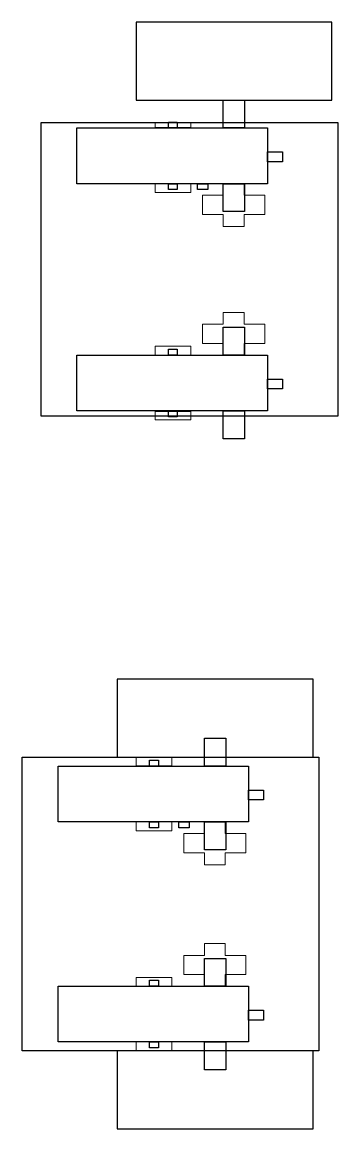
# Model space of a CAD drawing. Header units: millimetres. Extents: x -427 to 3135, y -1931 to 1758.
# Drawn here: x 2554.2 to 2660.5, y 989.5 to 1362.8 of the extents above; entities that cross this region are included whole.
import ezdxf

# ---------------------------------------------------------------- set-up
doc = ezdxf.new("R2010")
doc.units = ezdxf.units.MM
doc.layers.add('Layer 1', color=7, linetype='Continuous')

msp = doc.modelspace()

# ---------------------------------------------------------------- linework, layer by layer
for p, q in [((2610.906, 1327.113), (2598.911, 1327.113)), ((2604.548, 1111.862), (2592.554, 1111.862))]:
    msp.add_line(p, q)
for points in [[(2592.508, 1362.813), (2592.508, 1336.513), (2658.508, 1336.513), (2658.508, 1362.813), (2592.508, 1362.813)], [(2625.508, 1327.113), (2621.908, 1327.113), (2621.908, 1336.513), (2629.108, 1336.513), (2629.108, 1327.113), (2621.908, 1327.113)], [(2660.508, 1328.915), (2660.508, 1328.915), (2660.508, 1229.891), (2560.508, 1229.891), (2560.508, 1328.915), (2660.508, 1328.915)], [(2604.908, 1327.113), (2603.408, 1327.113), (2603.408, 1329.113), (2606.408, 1329.113), (2606.408, 1327.113), (2603.408, 1327.113)], [(2636.808, 1327.113), (2636.808, 1308.313), (2572.608, 1308.313), (2572.608, 1327.113), (2636.808, 1327.113)], [(2641.808, 1317.713), (2641.808, 1315.727), (2636.808, 1315.727), (2636.808, 1319.017), (2641.808, 1319.017), (2641.808, 1317.713)], [(2604.908, 1306.313), (2603.408, 1306.313), (2603.408, 1308.313), (2606.408, 1308.313), (2606.408, 1306.313), (2603.408, 1306.313)], [(2613.258, 1306.313), (2613.258, 1308.313), (2616.758, 1308.313), (2616.758, 1306.313), (2613.258, 1306.313)], [(2625.508, 1298.913), (2621.908, 1298.913), (2621.908, 1308.313), (2629.108, 1308.313), (2629.108, 1298.913), (2621.908, 1298.913)], [(2625.508, 1250.493), (2621.908, 1250.493), (2621.908, 1259.893), (2629.108, 1259.893), (2629.108, 1250.493), (2621.908, 1250.493)], [(2636.808, 1250.493), (2636.808, 1231.693), (2572.608, 1231.693), (2572.608, 1250.493), (2636.808, 1250.493)], [(2604.908, 1250.493), (2603.408, 1250.493), (2603.408, 1252.493), (2606.408, 1252.493), (2606.408, 1250.493), (2603.408, 1250.493)], [(2641.808, 1241.093), (2641.808, 1239.106), (2636.808, 1239.106), (2636.808, 1242.397), (2641.808, 1242.397), (2641.808, 1241.093)], [(2604.908, 1229.693), (2603.408, 1229.693), (2603.408, 1231.693), (2606.408, 1231.693), (2606.408, 1229.693), (2603.408, 1229.693)], [(2625.508, 1222.293), (2621.908, 1222.293), (2621.908, 1231.693), (2629.108, 1231.693), (2629.108, 1222.293), (2621.908, 1222.293)], [(2586.151, 1141.161), (2586.151, 1114.861), (2652.151, 1114.861), (2652.151, 1141.161), (2586.151, 1141.161)], [(2619.151, 1111.862), (2615.551, 1111.862), (2615.551, 1121.262), (2622.751, 1121.262), (2622.751, 1111.862), (2615.551, 1111.862)], [(2592.554, 1015.836), (2554.151, 1015.836), (2554.151, 1114.861), (2592.554, 1114.861)], [(2598.551, 1111.862), (2597.051, 1111.862), (2597.051, 1113.862), (2600.051, 1113.862), (2600.051, 1111.862), (2597.051, 1111.862)], [(2654.151, 1114.861), (2654.151, 1114.861), (2654.151, 1015.836), (2604.583, 1015.836)], [(2604.583, 1114.861), (2654.151, 1114.861)], [(2630.451, 1111.862), (2630.451, 1093.062), (2566.251, 1093.062), (2566.251, 1111.862), (2630.451, 1111.862)], [(2635.451, 1102.462), (2635.451, 1100.476), (2630.451, 1100.476), (2630.451, 1103.767), (2635.451, 1103.767), (2635.451, 1102.462)], [(2598.551, 1091.062), (2597.051, 1091.062), (2597.051, 1093.062), (2600.051, 1093.062), (2600.051, 1091.062), (2597.051, 1091.062)], [(2606.901, 1091.062), (2606.901, 1093.062), (2610.401, 1093.062), (2610.401, 1091.062), (2606.901, 1091.062)], [(2619.151, 1083.662), (2615.551, 1083.662), (2615.551, 1093.062), (2622.751, 1093.062), (2622.751, 1083.662), (2615.551, 1083.662)], [(2619.151, 1037.635), (2615.551, 1037.635), (2615.551, 1047.035), (2622.751, 1047.035), (2622.751, 1037.635), (2615.551, 1037.635)], [(2598.551, 1037.635), (2597.051, 1037.635), (2597.051, 1039.635), (2600.051, 1039.635), (2600.051, 1037.635), (2597.051, 1037.635)], [(2630.451, 1037.635), (2630.451, 1018.835), (2566.251, 1018.835), (2566.251, 1037.635), (2630.451, 1037.635)], [(2635.451, 1028.235), (2635.451, 1026.248), (2630.451, 1026.248), (2630.451, 1029.539), (2635.451, 1029.539), (2635.451, 1028.235)], [(2586.151, 1015.836), (2586.151, 989.536), (2652.151, 989.536), (2652.151, 1015.836), (2586.151, 1015.836)], [(2598.551, 1016.835), (2597.051, 1016.835), (2597.051, 1018.835), (2600.051, 1018.835), (2600.051, 1016.835), (2597.051, 1016.835)], [(2619.151, 1009.435), (2615.551, 1009.435), (2615.551, 1018.835), (2622.751, 1018.835), (2622.751, 1009.435), (2615.551, 1009.435)]]:
    msp.add_lwpolyline(points)
at = {"layer": 'Layer 1', "lineweight": 0}
for points in [[(2660.508, 1328.915), (2610.941, 1328.915), (2610.941, 1327.292), (2598.911, 1327.292), (2598.911, 1328.915), (2560.508, 1328.915)], [(2610.941, 1305.314), (2598.911, 1305.314), (2598.911, 1308.313), (2610.941, 1308.313), (2610.941, 1305.314)], [(2635.918, 1297.906), (2628.933, 1297.906), (2628.933, 1293.884), (2621.912, 1293.884), (2621.912, 1297.906), (2614.927, 1297.906), (2614.927, 1304.397), (2621.912, 1304.397), (2621.912, 1308.384), (2628.933, 1308.384), (2628.933, 1304.397), (2635.918, 1304.397), (2635.918, 1297.906)], [(2635.918, 1254.409), (2628.933, 1254.409), (2628.933, 1250.387), (2621.912, 1250.387), (2621.912, 1254.409), (2614.927, 1254.409), (2614.927, 1260.9), (2621.912, 1260.9), (2621.912, 1264.886), (2628.933, 1264.886), (2628.933, 1260.9), (2635.918, 1260.9), (2635.918, 1254.409)], [(2610.941, 1250.493), (2598.911, 1250.493), (2598.911, 1253.491), (2610.941, 1253.491), (2610.941, 1250.493)], [(2560.508, 1229.891), (2598.911, 1229.891), (2598.911, 1231.513), (2610.941, 1231.513), (2610.941, 1229.891), (2660.508, 1229.891)], [(2610.941, 1228.694), (2598.911, 1228.694), (2598.911, 1231.693), (2610.941, 1231.693), (2610.941, 1228.694)], [(2592.554, 1113.238), (2592.554, 1114.861), (2554.151, 1114.861)], [(2604.583, 1111.862), (2592.554, 1111.862), (2592.554, 1114.861)], [(2604.583, 1114.861), (2604.583, 1111.862)], [(2654.151, 1114.861), (2615.551, 1114.861)], [(2604.583, 1090.064), (2592.554, 1090.064), (2592.554, 1093.062), (2604.583, 1093.062), (2604.583, 1090.064)], [(2629.56, 1082.655), (2622.575, 1082.655), (2622.575, 1078.634), (2615.555, 1078.634), (2615.555, 1082.655), (2608.57, 1082.655), (2608.57, 1089.146), (2615.555, 1089.146), (2615.555, 1093.133), (2622.575, 1093.133), (2622.575, 1089.146), (2629.56, 1089.146), (2629.56, 1082.655)], [(2629.56, 1041.551), (2622.575, 1041.551), (2622.575, 1037.529), (2615.555, 1037.529), (2615.555, 1041.551), (2608.57, 1041.551), (2608.57, 1048.042), (2615.555, 1048.042), (2615.555, 1052.028), (2622.575, 1052.028), (2622.575, 1048.042), (2629.56, 1048.042), (2629.56, 1041.551)], [(2604.583, 1037.635), (2592.554, 1037.635), (2592.554, 1040.633), (2604.583, 1040.633), (2604.583, 1037.635)], [(2592.554, 1015.836), (2592.554, 1018.835), (2604.583, 1018.835), (2604.583, 1015.836)], [(2604.583, 1017.459), (2604.583, 1015.836), (2654.151, 1015.836)]]:
    msp.add_lwpolyline(points, dxfattribs=at)

doc.saveas('drawing.dxf')
